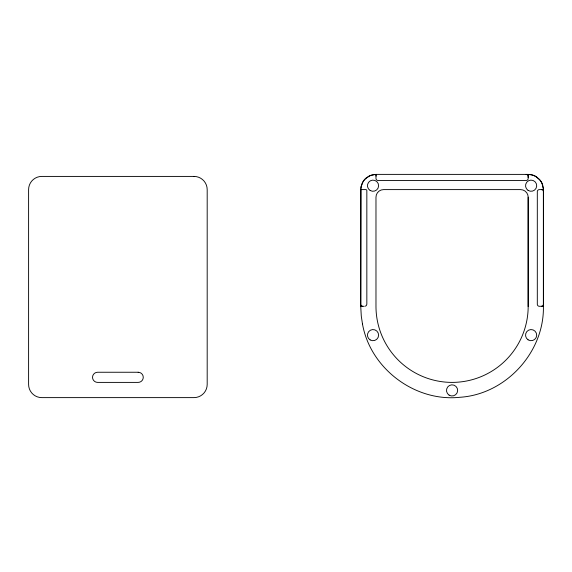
<?xml version="1.0" encoding="UTF-8"?>
<svg xmlns="http://www.w3.org/2000/svg" width="572" height="572" viewBox="0 0 572 572"><rect width="100%" height="100%" fill="white"/><g stroke="black" fill="none" stroke-linecap="round" stroke-linejoin="round"><path stroke-width="0.86" d="M360.753 189.618L360.753 304.261A2.031 2.031 0 0 0 362.784 306.292M528.178 306.621L528.178 197.211A7.608 7.608 0 0 0 520.57 189.604L383.583 189.604A7.608 7.608 0 0 0 375.976 197.211L375.976 306.621A76.105 76.105 0 0 0 452.08 382.396A76.105 76.105 0 0 0 528.178 306.621L528.178 197.211M542.656 184.899L543.4 189.604L543.4 306.292L539.167 306.285A2.031 2.031 0 0 1 537.308 304.261L537.308 191.634A2.031 2.031 0 0 1 539.167 189.611L541.369 189.604A2.031 2.031 0 0 1 543.4 191.634L543.4 304.261A2.031 2.031 0 0 1 541.369 306.292M543.4 306.685C544.222 352.495 505.648 394.358 459.924 397.283C414.936 402.145 370.206 368.454 362.462 323.866M528.142 177.427L528.178 174.396L375.976 174.381L371.271 175.125M360.753 306.292L361.011 186.829M360.803 188.41L362.233 183.047M361.089 186.436L363.206 181.31M362.412 182.69L364.4 179.715M363.427 180.981L365.787 178.292M364.664 179.415L369.062 176.04M366.087 178.028L370.892 175.254M369.419 175.861L374.782 174.431M364.814 306.292L366.244 305.698L366.838 304.261L366.838 190.619A1.015 1.015 0 0 0 365.823 189.604L360.753 189.604M541.398 189.625L541.877 189.625M542.099 189.618L543.386 189.604M360.768 306.292L363.799 306.292M528.978 174.403L530.952 174.639M528.178 174.381L532.882 175.125M360.768 189.604L361.161 189.632M531.345 174.717L534.734 175.861M533.261 175.254L536.472 176.841M535.092 176.04L539.489 179.415M536.801 177.063L540.726 180.981M539.753 179.715L541.741 182.69M540.948 181.31L542.528 184.52M541.92 183.047L543.35 188.41M362.462 323.866L361.282 316.101L360.753 306.685M376.09 176.133L375.976 174.396L375.983 178.621A2.031 2.031 0 0 0 378.006 180.473L526.154 180.473A2.031 2.031 0 0 0 528.171 178.621L528.178 176.412A2.031 2.031 0 0 0 526.154 174.381M193.994 176.412L41.792 176.412A13.192 13.192 0 0 0 28.6 189.604L28.6 384.427A13.192 13.192 0 0 0 41.792 397.619L193.994 397.619A13.192 13.192 0 0 0 207.186 384.427L207.186 189.604A13.192 13.192 0 0 0 193.994 176.412M138.188 372.25L97.597 372.25A5.076 5.076 0 0 0 92.528 377.327A5.076 5.076 0 0 0 97.597 382.396L138.188 382.396A5.076 5.076 0 0 0 143.265 377.327A5.076 5.076 0 0 0 138.188 372.25M449.099 395.13A5.584 5.584 0 0 0 457.65 390.633A5.584 5.584 0 0 0 449.478 385.471A5.584 5.584 0 0 0 449.099 395.13M528.07 190.376A5.584 5.584 0 0 0 536.693 186.007A5.584 5.584 0 0 0 528.599 180.723A5.584 5.584 0 0 0 528.07 190.376M370.134 190.469A5.584 5.584 0 0 0 378.614 185.828A5.584 5.584 0 0 0 370.356 180.802A5.584 5.584 0 0 0 370.134 190.469M370.134 339.904A5.584 5.584 0 0 0 378.614 335.263A5.584 5.584 0 0 0 370.356 330.237A5.584 5.584 0 0 0 370.134 339.904M528.07 339.811A5.584 5.584 0 0 0 536.693 335.442A5.584 5.584 0 0 0 528.599 330.158A5.584 5.584 0 0 0 528.07 339.811"/></g></svg>
